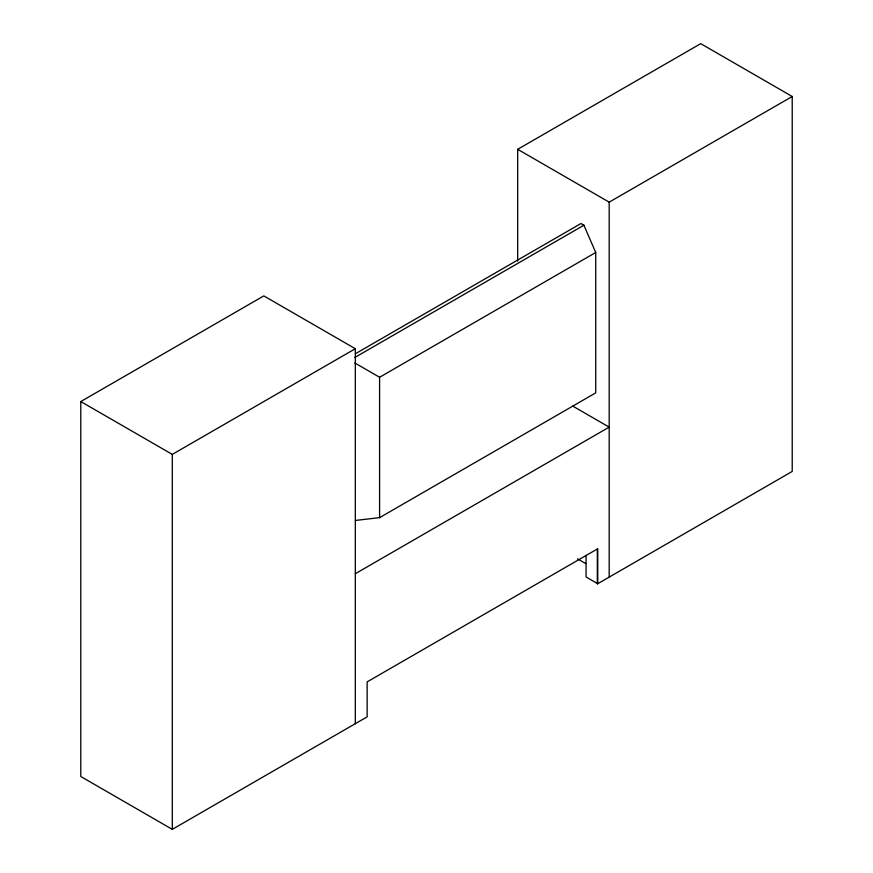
<?xml version="1.0" encoding="UTF-8"?>
<svg xmlns="http://www.w3.org/2000/svg" width="873" height="873" viewBox="0 0 873 873"><rect width="100%" height="100%" fill="white"/><g stroke="black" fill="none" stroke-linecap="round" stroke-linejoin="round"><path stroke-width="1.31" d="M586.067 555.446L586.067 576.977L597.754 583.721L597.754 548.746L367.14 681.889L367.14 716.853L172.297 829.35L80.785 776.512L80.785 401.558L263.81 295.892L355.322 348.72L355.322 723.684M517.678 261.125L517.678 149.316L700.703 43.65L792.215 96.488L792.215 471.442L597.328 583.961L597.328 548.986M80.785 401.558L172.297 454.397L355.322 348.72M517.678 149.316L609.19 202.154L792.215 96.488M355.387 353.751L580.96 223.521L583.906 225.223L595.724 252.493L595.724 392.872L379.591 517.645L355.442 520.439M354.798 357.494L583.906 225.223M354.798 362.95L379.591 377.267L595.724 252.493M355.322 573.703L609.19 427.126L572.71 406.065M577.511 558.818L585.728 563.565M609.19 202.154L609.19 577.108M379.591 377.267L379.591 517.645M172.297 454.397L172.297 829.35"/></g></svg>
